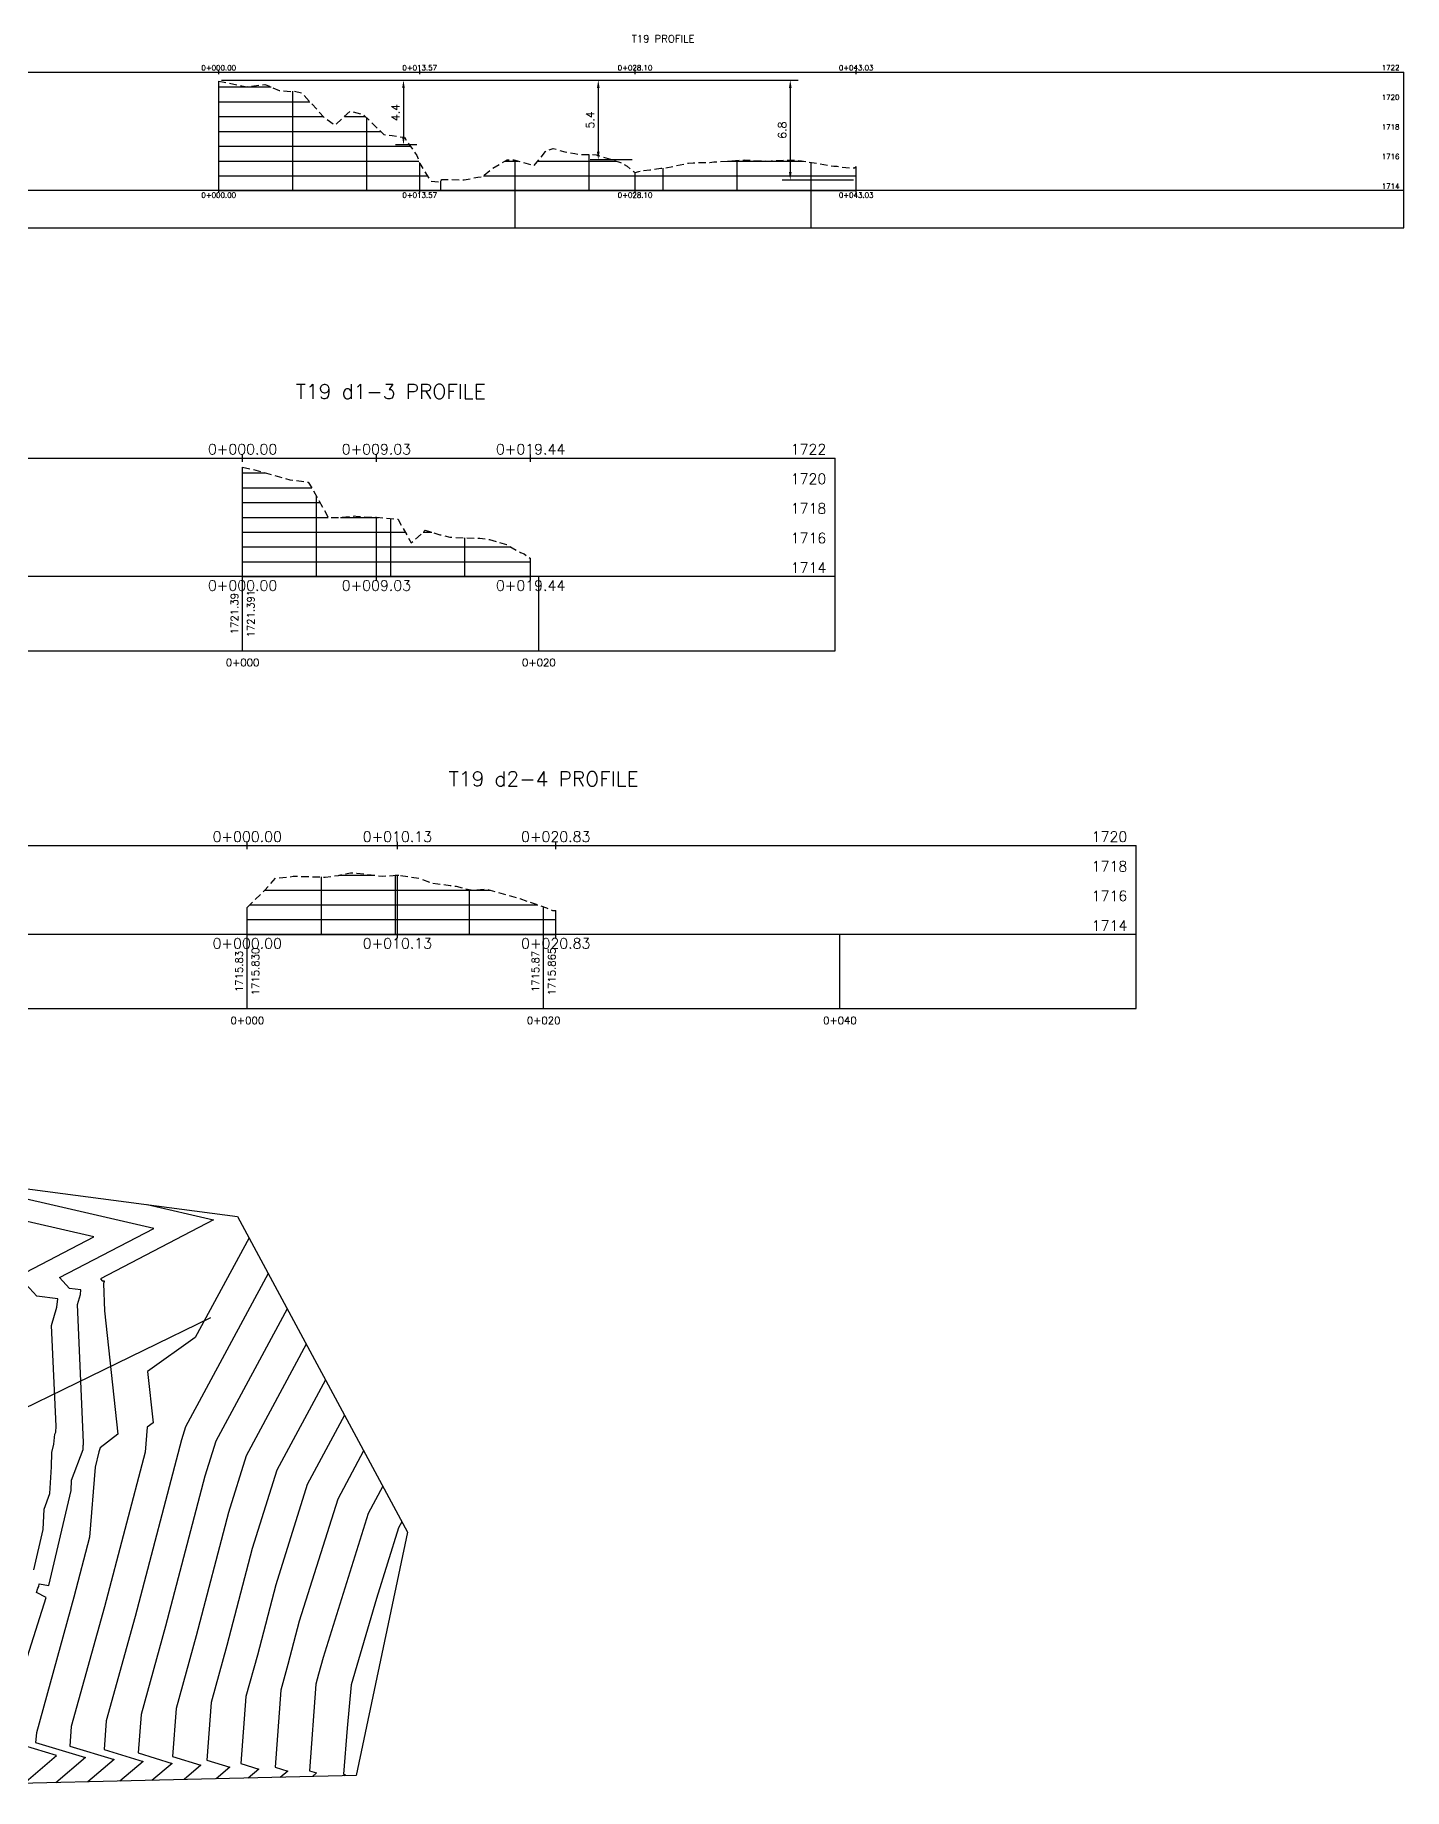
# Model space of a CAD drawing. Header units: metres. Extents: x 419533 to 423558, y 4805342 to 4807578.
# Drawn here: x 423465.1 to 423557.5, y 4807381 to 4807499.4 of the extents above; entities that cross this region are included whole.
import ezdxf

# ---------------------------------------------------------------- set-up
doc = ezdxf.new("R2010")
doc.units = ezdxf.units.M
doc.linetypes.add('DASHED', pattern=[0.75, 0.5, -0.25])
for name, color, linetype in [('C-ROAD-PROF', 1, 'DASHED'), ('C-ROAD-PROF-GRID-GEOM', 5, 'Continuous'), ('C-ROAD-PROF-GRID-MAJR', 8, 'Continuous'), ('C-ROAD-PROF-GRID-MINR', 8, 'Continuous'), ('C-ROAD-PROF-TEXT', 11, 'Continuous'), ('C-ROAD-PROF-TICK', 7, 'Continuous'), ('C-ROAD-PROF-TITL', 11, 'Continuous'), ('C-ROAD-PROF-TTLB', 5, 'Continuous'), ('C-TINN-BNDY', 110, 'Continuous'), ('C-TOPO-MAJR', 9, 'Continuous'), ('C-TOPO-MINR', 8, 'Continuous')]:
    doc.layers.add(name, color=color, linetype=linetype)
doc.styles.get("Standard").update_dxf_attribs({"font": 'simplex.shx'})
doc.dimstyles.new('TFO75', dxfattribs={"dimscale": 3, "dimtxt": 0.18, "dimasz": 0.18, "dimexe": 0.18, "dimexo": 0.0625, "dimgap": 0.09, "dimtad": 1, "dimdec": 1, "dimzin": 0, "dimdsep": 46, "dimtxsty": 'Standard', "dimcen": 0.09, "dimse1": 1, "dimse2": 1, "dimclrd": 3, "dimclre": 3, "dimclrt": 1, "dimadec": 4, "dimazin": 0, "dimtfac": 1, "dimtdec": 1, "dimtmove": 0, "dimatfit": 3, "dimfxl": 1, "dimtolj": 1, "dimtzin": 0, "dimarcsym": 0})

# ---------------------------------------------------------------- blocks, each defined once
blk = doc.blocks.new('tower_bases_layout_1')
at = {"flags": 128}
blk.add_lwpolyline([(423476.98, 4807412.83), (423449.83, 4807399.59)], dxfattribs=at)
blk = doc.blocks.new('*D21')
at = {"color": 3, "lineweight": -2, "transparency": 16777216}
for p, q in [((423477.73, 4807496.36), (423490.55, 4807496.36)), ((423490.01, 4807495.82), (423490.01, 4807492.53)), ((423490.92, 4807491.99), (423489.47, 4807491.99))]:
    blk.add_line(p, q, dxfattribs=at)
at = {"color": 3, "transparency": 16777216}
for points in [[(423489.92, 4807495.82), (423490.1, 4807495.82), (423490.01, 4807496.36)], [(423489.92, 4807492.53), (423490.1, 4807492.53), (423490.01, 4807491.99)]]:
    blk.add_solid(points, dxfattribs=at)
at = {"layer": 'Defpoints', "color": 0, "transparency": 16777216}
for p in [(423477.54, 4807496.36), (423490.01, 4807491.99), (423491.11, 4807491.99)]:
    blk.add_point(p, dxfattribs=at)
at = {"color": 1, "transparency": 16777216, "insert": (423489.47, 4807494.17), "char_height": 0.54, "attachment_point": 5, "rotation": 90}
blk.add_mtext('\\A1;4.4', dxfattribs=at)
blk = doc.blocks.new('*D22')
at = {"color": 3, "lineweight": -2, "transparency": 16777216}
for p, q in [((423477.73, 4807496.36), (423503.7, 4807496.36)), ((423503.16, 4807495.82), (423503.16, 4807491.52)), ((423505.45, 4807490.98), (423502.62, 4807490.98))]:
    blk.add_line(p, q, dxfattribs=at)
at = {"color": 3, "transparency": 16777216}
for points in [[(423503.07, 4807495.82), (423503.25, 4807495.82), (423503.16, 4807496.36)], [(423503.07, 4807491.52), (423503.25, 4807491.52), (423503.16, 4807490.98)]]:
    blk.add_solid(points, dxfattribs=at)
at = {"layer": 'Defpoints', "color": 0, "transparency": 16777216}
for p in [(423477.54, 4807496.36), (423503.16, 4807490.98), (423505.64, 4807490.98)]:
    blk.add_point(p, dxfattribs=at)
at = {"color": 1, "transparency": 16777216, "insert": (423502.62, 4807493.67), "char_height": 0.54, "attachment_point": 5, "rotation": 90}
blk.add_mtext('\\A1;5.4', dxfattribs=at)
blk = doc.blocks.new('*D23')
at = {"color": 3, "lineweight": -2, "transparency": 16777216}
for p, q in [((423477.73, 4807496.36), (423516.66, 4807496.36)), ((423516.12, 4807495.82), (423516.12, 4807490.15)), ((423520.38, 4807489.61), (423515.58, 4807489.61))]:
    blk.add_line(p, q, dxfattribs=at)
at = {"color": 3, "transparency": 16777216}
for points in [[(423516.03, 4807495.82), (423516.21, 4807495.82), (423516.12, 4807496.36)], [(423516.03, 4807490.15), (423516.21, 4807490.15), (423516.12, 4807489.61)]]:
    blk.add_solid(points, dxfattribs=at)
at = {"layer": 'Defpoints', "color": 0, "transparency": 16777216}
for p in [(423477.54, 4807496.36), (423516.12, 4807489.61), (423520.57, 4807489.61)]:
    blk.add_point(p, dxfattribs=at)
at = {"color": 1, "transparency": 16777216, "insert": (423515.58, 4807492.98), "char_height": 0.54, "attachment_point": 5, "rotation": 90}
blk.add_mtext('\\A1;6.8', dxfattribs=at)
blk = doc.blocks.new('leg_extensions_profiles_1')
at = {"layer": 'C-ROAD-PROF', "color": 1, "linetype": 'DASHED', "lineweight": -3, "flags": 128}
blk.add_lwpolyline([(423477.54, 4807496.29), (423479.09, 4807495.98), (423479.43, 4807495.9), (423479.52, 4807495.93), (423480.31, 4807496.03), (423480.66, 4807496.06), (423480.73, 4807496.04), (423481.62, 4807495.66), (423482.42, 4807495.6), (423482.63, 4807495.62), (423483.15, 4807495.49), (423484.63, 4807493.87), (423485.39, 4807493.32), (423485.88, 4807493.78), (423486.43, 4807494.27), (423487.3, 4807494.02), (423488.69, 4807492.69), (423489.25, 4807492.62), (423490.07, 4807492.5), (423490.91, 4807491.28), (423491.11, 4807490.73), (423491.86, 4807489.55), (423492.51, 4807489.49), (423492.59, 4807489.65), (423494.11, 4807489.63), (423495.03, 4807489.81), (423495.34, 4807489.84), (423495.92, 4807490.33), (423497, 4807490.99), (423497.45, 4807490.98), (423498.84, 4807490.59), (423499.6, 4807491.55), (423500.12, 4807491.75), (423500.9, 4807491.51), (423501.57, 4807491.41), (423501.88, 4807491.35), (423502.69, 4807491.34), (423503.01, 4807491.31), (423503.25, 4807491.25), (423504.67, 4807490.8), (423505.11, 4807490.56), (423505.49, 4807490.23), (423505.64, 4807490.13), (423505.89, 4807490.19), (423506.11, 4807490.25), (423506.63, 4807490.3), (423507.39, 4807490.41), (423507.66, 4807490.42), (423508.96, 4807490.7), (423509.24, 4807490.76), (423509.56, 4807490.78), (423510.69, 4807490.81), (423510.96, 4807490.84), (423513.02, 4807490.97), (423513.17, 4807490.96), (423514.49, 4807490.9), (423514.83, 4807490.91), (423515.06, 4807490.94), (423515.89, 4807490.96), (423516.24, 4807490.96), (423516.87, 4807490.92), (423519.07, 4807490.55), (423519.29, 4807490.56), (423519.51, 4807490.48), (423520.45, 4807490.43), (423520.57, 4807490.52)], dxfattribs=at)
at = {"layer": 'C-ROAD-PROF-GRID-GEOM', "color": 5, "linetype": 'Continuous', "lineweight": -3}
for p, q in [((423477.54, 4807488.9), (423477.54, 4807496.29)), ((423491.11, 4807488.9), (423491.11, 4807490.73)), ((423520.57, 4807488.9), (423520.57, 4807490.52)), ((423505.64, 4807488.9), (423505.64, 4807490.13))]:
    blk.add_line(p, q, dxfattribs=at)
at = {"layer": 'C-ROAD-PROF-GRID-MAJR', "color": 8, "linetype": 'Continuous', "lineweight": -3}
for p, q in [((423477.54, 4807488.9), (423477.54, 4807496.29)), ((423477.54, 4807494.9), (423483.69, 4807494.9)), ((423477.54, 4807492.9), (423488.47, 4807492.9)), ((423477.54, 4807490.9), (423491.05, 4807490.9)), ((423496.86, 4807490.9), (423497.73, 4807490.9)), ((423497.54, 4807488.9), (423497.54, 4807490.95)), ((423499.08, 4807490.9), (423504.35, 4807490.9)), ((423511.89, 4807490.9), (423517.02, 4807490.9)), ((423517.54, 4807488.9), (423517.54, 4807490.81)), ((423477.54, 4807488.9), (423520.57, 4807488.9))]:
    blk.add_line(p, q, dxfattribs=at)
at = {"layer": 'C-ROAD-PROF-GRID-MINR', "color": 8, "linetype": 'Continuous', "lineweight": -3}
for p, q in [((423477.54, 4807495.9), (423481.07, 4807495.9)), ((423482.54, 4807488.9), (423482.54, 4807495.61)), ((423477.54, 4807493.9), (423484.6, 4807493.9)), ((423486.02, 4807493.9), (423487.43, 4807493.9)), ((423487.54, 4807488.9), (423487.54, 4807493.79)), ((423477.54, 4807491.9), (423490.49, 4807491.9)), ((423502.54, 4807488.9), (423502.54, 4807491.34)), ((423507.54, 4807488.9), (423507.54, 4807490.41)), ((423512.54, 4807488.9), (423512.54, 4807490.94)), ((423477.54, 4807489.9), (423491.64, 4807489.9)), ((423492.54, 4807488.9), (423492.54, 4807489.56)), ((423495.41, 4807489.9), (423520.57, 4807489.9))]:
    blk.add_line(p, q, dxfattribs=at)
at = {"layer": 'C-ROAD-PROF-TEXT', "color": 11, "linetype": 'Continuous', "lineweight": -3}
for p, q in [((423477.54, 4807496.77), (423477.54, 4807497.02)), ((423491.11, 4807496.77), (423491.11, 4807497.02)), ((423505.64, 4807496.77), (423505.64, 4807497.02)), ((423520.57, 4807496.77), (423520.57, 4807497.02)), ((423477.54, 4807488.77), (423477.54, 4807489.02)), ((423491.11, 4807488.77), (423491.11, 4807489.02)), ((423505.64, 4807488.77), (423505.64, 4807489.02)), ((423520.57, 4807488.77), (423520.57, 4807489.02))]:
    blk.add_line(p, q, dxfattribs=at)
at = {"layer": 'C-ROAD-PROF-TICK', "color": 7, "linetype": 'Continuous', "lineweight": -3}
for p, q in [((423497.54, 4807486.4), (423497.54, 4807488.9)), ((423517.54, 4807486.4), (423517.54, 4807488.9))]:
    blk.add_line(p, q, dxfattribs=at)
at = {"layer": 'C-ROAD-PROF-TTLB', "color": 5, "linetype": 'Continuous', "lineweight": -3}
for p in [(423457.54, 4807496.9), (423557.54, 4807488.9)]:
    blk.add_line(p, (423557.54, 4807496.9), dxfattribs=at)
blk.add_3dface([(423457.54, 4807486.4), (423557.54, 4807486.4), (423557.54, 4807488.9), (423457.54, 4807488.9)], dxfattribs=at)
at = {"layer": 'C-TINN-BNDY', "color": 110, "linetype": 'Continuous', "lineweight": -3, "flags": 128}
blk.add_lwpolyline([(423220.11, 4807493.81), (423287.48, 4807472.54), (423346.75, 4807452.11), (423354.48, 4807447.33), (423385.79, 4807433.17), (423392.34, 4807431.05), (423478.81, 4807419.66), (423490.29, 4807398.36), (423486.82, 4807381.94), (423448.83, 4807381.03), (423447.64, 4807381.11), (423434.41, 4807383.11), (423371.51, 4807410.31), (423322.65, 4807423.99), (423315.63, 4807426.11), (423282.37, 4807436.11), (423260.76, 4807442.21), (423234.18, 4807452.05), (423222.3, 4807455.79)], dxfattribs=at)
at = {"layer": 'C-TOPO-MAJR', "color": 9, "linetype": 'Continuous', "lineweight": -3, "flags": 128}
for points, elevation in [([(423464.38, 4807381.4), (423466.58, 4807383.28), (423462.87, 4807384.41)], 1710), ([(423462.94, 4807384.65), (423465.89, 4807393.96), (423465.25, 4807394.3), (423465.33, 4807394.58), (423465.39, 4807394.69), (423465.43, 4807394.87), (423466.08, 4807394.77), (423467.57, 4807401.17), (423467.6, 4807401.88), (423468.38, 4807403.94), (423468.39, 4807404.13), (423468.39, 4807404.22), (423468.41, 4807404.28), (423468.41, 4807404.35), (423468.42, 4807404.37), (423468.42, 4807404.41), (423468.01, 4807413.73), (423468.21, 4807414.41), (423468.24, 4807414.71), (423467.47, 4807414.81), (423466.79, 4807415.56), (423473.15, 4807418.86), (423457.44, 4807422.48)], 1710), ([(423483.45, 4807411.04), (423479.4, 4807403.52), (423478.2, 4807399.69), (423476.02, 4807391.37), (423474.66, 4807386.46), (423474.42, 4807383.22), (423476.34, 4807382.63), (423475.2, 4807381.66)], 1705), ([(423489.9, 4807399.07), (423489.68, 4807398.65), (423488.19, 4807393.89), (423486.47, 4807388.07), (423486.2, 4807385.14), (423485.97, 4807382.02), (423486.1, 4807381.98), (423486.02, 4807381.92)], 1700)]:
    blk.add_lwpolyline(points, dxfattribs=dict(at, elevation=elevation))
at = {"layer": 'C-TOPO-MINR', "color": 8, "linetype": 'Continuous', "lineweight": -3, "flags": 128}
for points, elevation in [([(423465.05, 4807395.83), (423465.69, 4807398.55), (423465.75, 4807399.91), (423466.15, 4807400.98), (423466.25, 4807402.77), (423466.28, 4807403.73), (423466.4, 4807404.29), (423466.47, 4807404.97), (423466.55, 4807405.12), (423466.56, 4807405.52), (423466.26, 4807412.32), (423466.62, 4807413.55), (423466.67, 4807414.11), (423465.27, 4807414.28), (423464.03, 4807415.65), (423469.11, 4807418.29), (423442.18, 4807424.49)], 1711), ([(423472.71, 4807420.47), (423477.19, 4807419.43), (423469.55, 4807415.46), (423469.67, 4807415.33), (423469.8, 4807415.32), (423469.8, 4807415.27), (423469.76, 4807415.15), (423469.84, 4807413.31), (423470.74, 4807404.97), (423469.54, 4807404.06), (423469.46, 4807403.85), (423469.45, 4807403.78), (423469.21, 4807402.75), (423468.82, 4807398.02), (423467.76, 4807393.97), (423465.23, 4807384.83), (423465.18, 4807384.17), (423468.54, 4807383.15), (423466.54, 4807381.45)], 1709), ([(423479.59, 4807418.22), (423475.96, 4807411.49), (423472.74, 4807409.21), (423473.11, 4807405.75), (423472.7, 4807405.44), (423472.57, 4807403.77), (423469.82, 4807393.32), (423467.59, 4807385.24), (423467.49, 4807383.93), (423470.49, 4807383.02), (423468.7, 4807381.51)], 1708), ([(423480.88, 4807415.83), (423475.3, 4807405.47), (423475.02, 4807404.59), (423471.89, 4807392.67), (423469.95, 4807385.64), (423469.8, 4807383.7), (423472.44, 4807382.89), (423470.87, 4807381.56)], 1707), ([(423482.17, 4807413.44), (423477.35, 4807404.5), (423476.61, 4807402.14), (423473.95, 4807392.02), (423472.3, 4807386.05), (423472.11, 4807383.46), (423474.39, 4807382.76), (423473.03, 4807381.61)], 1706), ([(423484.74, 4807408.65), (423481.46, 4807402.55), (423479.8, 4807397.25), (423478.08, 4807390.72), (423477.02, 4807386.87), (423476.73, 4807382.98), (423478.29, 4807382.5), (423477.36, 4807381.71)], 1704), ([(423486.03, 4807406.25), (423483.51, 4807401.57), (423481.39, 4807394.8), (423480.15, 4807390.07), (423479.38, 4807387.28), (423479.04, 4807382.74), (423480.25, 4807382.37), (423479.53, 4807381.76)], 1703), ([(423487.32, 4807403.86), (423485.57, 4807400.6), (423482.98, 4807392.35), (423482.21, 4807389.42), (423481.73, 4807387.69), (423481.35, 4807382.5), (423482.2, 4807382.24), (423481.69, 4807381.81)], 1702), ([(423488.61, 4807401.47), (423487.62, 4807399.62), (423484.58, 4807389.9), (423484.28, 4807388.77), (423484.09, 4807388.1), (423483.66, 4807382.26), (423484.15, 4807382.11), (423483.86, 4807381.87)], 1701)]:
    blk.add_lwpolyline(points, dxfattribs=dict(at, elevation=elevation))
at = {"layer": 'C-ROAD-PROF-TEXT', "color": 11, "linetype": 'Continuous', "lineweight": -3, "char_height": 0.35}
for s, insert, attachment_point in [('0+000.00', (423477.54, 4807497.02), 8), ('0+013.57', (423491.11, 4807497.02), 8), ('0+028.10', (423505.64, 4807497.02), 8), ('0+043.03', (423520.57, 4807497.02), 8), ('{\\C256;1722}', (423556.04, 4807497.2), 4), ('{\\C256;1720}', (423556.04, 4807495.2), 4), ('{\\C256;1718}', (423556.04, 4807493.2), 4), ('{\\C256;1716}', (423556.04, 4807491.2), 4), ('{\\C256;1714}', (423556.04, 4807489.2), 4), ('0+000.00', (423477.54, 4807488.77), 2), ('0+013.57', (423491.11, 4807488.77), 2), ('0+028.10', (423505.64, 4807488.77), 2), ('0+043.03', (423520.57, 4807488.77), 2)]:
    blk.add_mtext(s, dxfattribs=dict(at, insert=insert, attachment_point=attachment_point))
at = {"layer": 'C-ROAD-PROF-TITL', "color": 11, "linetype": 'Continuous', "lineweight": -3, "insert": (423507.54, 4807498.9), "char_height": 0.5, "attachment_point": 8}
blk.add_mtext('T19 PROFILE', dxfattribs=at)
for base, p1, p2, picture, middle in [((423490.01, 4807491.99), (423477.54, 4807496.36), (423491.11, 4807491.99), '*D21', (423489.47, 4807494.17)), ((423503.16, 4807490.98), (423477.54, 4807496.36), (423505.64, 4807490.98), '*D22', (423502.62, 4807493.67)), ((423516.1167, 4807489.6091), (423477.5401, 4807496.3601), (423520.5652, 4807489.6091), '*D23', (423515.5767, 4807492.9846))]:
    dim = blk.add_linear_dim(base=base, p1=p1, p2=p2, angle=90, dimstyle='TFO75')
    dim.commit()
    dim.dimension.update_dxf_attribs({"geometry": picture, "text_midpoint": middle})

msp = doc.modelspace()

# ---------------------------------------------------------------- linework, layer by layer
at = {"layer": 'C-ROAD-PROF', "color": 1, "linetype": 'DASHED', "lineweight": -3, "flags": 128}
for points in [[(423479.15, 4807470.24), (423479.89, 4807470.07), (423482.33, 4807469.39), (423482.34, 4807469.39), (423482.34, 4807469.39), (423483.58, 4807469.23), (423483.92, 4807468.69), (423484.94, 4807466.83), (423485.64, 4807466.83), (423486.7, 4807466.95), (423486.9, 4807466.91), (423488.18, 4807466.86), (423488.18, 4807466.86), (423489.65, 4807466.72), (423489.67, 4807466.65), (423490.54, 4807465.13), (423491.48, 4807465.98), (423492.47, 4807465.68), (423493.15, 4807465.52), (423494.13, 4807465.47), (423495.17, 4807465.44), (423495.82, 4807465.35), (423496.35, 4807465.19), (423496.97, 4807465.02), (423497.92, 4807464.47), (423498.16, 4807464.38), (423498.35, 4807464.24), (423498.59, 4807464.08)], [(423479.47, 4807440.53), (423480.66, 4807441.68), (423481.38, 4807442.51), (423482.18, 4807442.56), (423482.56, 4807442.64), (423484.42, 4807442.58), (423484.72, 4807442.57), (423485.62, 4807442.69), (423486.44, 4807442.86), (423486.87, 4807442.84), (423488.61, 4807442.63), (423489.6, 4807442.71), (423489.6, 4807442.71), (423489.6, 4807442.71), (423489.61, 4807442.71), (423491.08, 4807442.49), (423491.8, 4807442.22), (423491.96, 4807442.18), (423492.33, 4807442.12), (423493.17, 4807442.01), (423493.57, 4807441.96), (423494.18, 4807441.78), (423494.7, 4807441.7), (423495.57, 4807441.76), (423495.61, 4807441.76), (423495.7, 4807441.74), (423497.87, 4807441.12), (423498.96, 4807440.74), (423499.67, 4807440.49), (423500.06, 4807440.32), (423500.29, 4807440.31)]]:
    msp.add_lwpolyline(points, dxfattribs=at)
at = {"layer": 'C-ROAD-PROF-GRID-GEOM', "color": 5, "linetype": 'Continuous', "lineweight": -3}
for p, q in [((423479.15, 4807462.85), (423479.15, 4807470.24)), ((423488.18, 4807462.85), (423488.18, 4807466.86)), ((423498.59, 4807462.85), (423498.59, 4807464.08)), ((423489.6, 4807438.7), (423489.6, 4807442.71)), ((423479.47, 4807438.7), (423479.47, 4807440.53)), ((423500.29, 4807438.7), (423500.29, 4807440.31))]:
    msp.add_line(p, q, dxfattribs=at)
at = {"layer": 'C-ROAD-PROF-GRID-MAJR', "color": 8, "linetype": 'Continuous', "lineweight": -3}
for p, q in [((423479.15, 4807462.85), (423479.15, 4807470.24)), ((423479.15, 4807468.85), (423483.82, 4807468.85)), ((423479.15, 4807466.85), (423484.93, 4807466.85)), ((423485.77, 4807466.85), (423488.32, 4807466.85)), ((423479.15, 4807464.85), (423497.27, 4807464.85)), ((423479.15, 4807462.85), (423498.59, 4807462.85)), ((423485.64, 4807442.7), (423488.06, 4807442.7)), ((423489.44, 4807442.7), (423489.69, 4807442.7)), ((423479.47, 4807438.7), (423479.47, 4807440.53)), ((423479.64, 4807440.7), (423499.08, 4807440.7)), ((423499.47, 4807438.7), (423499.47, 4807440.56)), ((423479.47, 4807438.7), (423500.29, 4807438.7))]:
    msp.add_line(p, q, dxfattribs=at)
at = {"layer": 'C-ROAD-PROF-GRID-MINR', "color": 8, "linetype": 'Continuous', "lineweight": -3}
for p, q in [((423479.15, 4807469.85), (423480.7, 4807469.85)), ((423479.15, 4807467.85), (423484.38, 4807467.85)), ((423484.15, 4807462.85), (423484.15, 4807468.27)), ((423489.15, 4807462.85), (423489.15, 4807466.77)), ((423479.15, 4807465.85), (423490.13, 4807465.85)), ((423491.33, 4807465.85), (423491.93, 4807465.85)), ((423494.15, 4807462.85), (423494.15, 4807465.47)), ((423479.15, 4807463.85), (423498.59, 4807463.85)), ((423480.67, 4807441.7), (423495.85, 4807441.7)), ((423484.47, 4807438.7), (423484.47, 4807442.58)), ((423489.47, 4807438.7), (423489.47, 4807442.7)), ((423494.47, 4807438.7), (423494.47, 4807441.73)), ((423479.47, 4807439.7), (423500.29, 4807439.7))]:
    msp.add_line(p, q, dxfattribs=at)
at = {"layer": 'C-ROAD-PROF-TEXT', "color": 11, "linetype": 'Continuous', "lineweight": -3}
for p, q in [((423479.15, 4807470.6), (423479.15, 4807471.1)), ((423488.18, 4807470.6), (423488.18, 4807471.1)), ((423498.59, 4807470.6), (423498.59, 4807471.1)), ((423479.15, 4807462.6), (423479.15, 4807463.1)), ((423488.18, 4807462.6), (423488.18, 4807463.1)), ((423498.59, 4807462.6), (423498.59, 4807463.1)), ((423479.47, 4807444.45), (423479.47, 4807444.95)), ((423489.6, 4807444.45), (423489.6, 4807444.95)), ((423500.29, 4807444.45), (423500.29, 4807444.95)), ((423479.47, 4807438.45), (423479.47, 4807438.95)), ((423489.6, 4807438.45), (423489.6, 4807438.95)), ((423500.29, 4807438.45), (423500.29, 4807438.95))]:
    msp.add_line(p, q, dxfattribs=at)
at = {"layer": 'C-ROAD-PROF-TICK', "color": 7, "linetype": 'Continuous', "lineweight": -3}
for p, q in [((423479.15, 4807457.85), (423479.15, 4807462.85)), ((423499.15, 4807457.85), (423499.15, 4807462.85)), ((423479.47, 4807433.7), (423479.47, 4807438.7)), ((423499.47, 4807433.7), (423499.47, 4807438.7)), ((423519.47, 4807433.7), (423519.47, 4807438.7))]:
    msp.add_line(p, q, dxfattribs=at)
at = {"layer": 'C-ROAD-PROF-TTLB', "color": 5, "linetype": 'Continuous', "lineweight": -3}
for p, q in [((423459.15, 4807470.85), (423519.15, 4807470.85)), ((423519.15, 4807462.85), (423519.15, 4807470.85)), ((423459.47, 4807444.7), (423539.47, 4807444.7)), ((423539.47, 4807438.7), (423539.47, 4807444.7))]:
    msp.add_line(p, q, dxfattribs=at)
for points in [[(423459.15, 4807457.85), (423519.15, 4807457.85), (423519.15, 4807462.85), (423459.15, 4807462.85)], [(423459.47, 4807433.7), (423539.47, 4807433.7), (423539.47, 4807438.7), (423459.47, 4807438.7)]]:
    msp.add_3dface(points, dxfattribs=at)
at = {"layer": 'C-TOPO-MAJR', "color": 9, "linetype": 'Continuous', "lineweight": -3, "flags": 128}
for points, elevation in [([(423462.94, 4807384.65), (423465.89, 4807393.96), (423465.25, 4807394.3), (423465.33, 4807394.58), (423465.39, 4807394.69), (423465.43, 4807394.87), (423466.08, 4807394.77), (423467.57, 4807401.17), (423467.6, 4807401.88), (423468.38, 4807403.94), (423468.39, 4807404.13), (423468.39, 4807404.22), (423468.41, 4807404.28), (423468.41, 4807404.35), (423468.42, 4807404.37), (423468.42, 4807404.41), (423468.01, 4807413.73), (423468.21, 4807414.41), (423468.24, 4807414.71), (423467.47, 4807414.81), (423466.79, 4807415.56), (423473.15, 4807418.86), (423457.44, 4807422.48)], 1710), ([(423483.45, 4807411.04), (423479.4, 4807403.52), (423478.2, 4807399.69), (423476.02, 4807391.37), (423474.66, 4807386.46), (423474.42, 4807383.22), (423476.34, 4807382.63), (423475.2, 4807381.66)], 1705), ([(423489.9, 4807399.07), (423489.68, 4807398.65), (423488.19, 4807393.89), (423486.47, 4807388.07), (423486.2, 4807385.14), (423485.97, 4807382.02), (423486.1, 4807381.98), (423486.02, 4807381.92)], 1700), ([(423464.38, 4807381.4), (423466.58, 4807383.28), (423462.87, 4807384.41)], 1710)]:
    msp.add_lwpolyline(points, dxfattribs=dict(at, elevation=elevation))
at = {"layer": 'C-TOPO-MINR', "color": 8, "linetype": 'Continuous', "lineweight": -3, "flags": 128}
for points, elevation in [([(423465.05, 4807395.83), (423465.69, 4807398.55), (423465.75, 4807399.91), (423466.15, 4807400.98), (423466.25, 4807402.77), (423466.28, 4807403.73), (423466.4, 4807404.29), (423466.47, 4807404.97), (423466.55, 4807405.12), (423466.56, 4807405.52), (423466.26, 4807412.32), (423466.62, 4807413.55), (423466.67, 4807414.11), (423465.27, 4807414.28), (423464.03, 4807415.65), (423469.11, 4807418.29), (423442.18, 4807424.49)], 1711), ([(423472.71, 4807420.47), (423477.19, 4807419.43), (423469.55, 4807415.46), (423469.67, 4807415.33), (423469.8, 4807415.32), (423469.8, 4807415.27), (423469.76, 4807415.15), (423469.84, 4807413.31), (423470.74, 4807404.97), (423469.54, 4807404.06), (423469.46, 4807403.85), (423469.45, 4807403.78), (423469.21, 4807402.75), (423468.82, 4807398.02), (423467.76, 4807393.97), (423465.23, 4807384.83), (423465.18, 4807384.17), (423468.54, 4807383.15), (423466.54, 4807381.45)], 1709), ([(423479.59, 4807418.22), (423475.96, 4807411.49), (423472.74, 4807409.21), (423473.11, 4807405.75), (423472.7, 4807405.44), (423472.57, 4807403.77), (423469.82, 4807393.32), (423467.59, 4807385.24), (423467.49, 4807383.93), (423470.49, 4807383.02), (423468.7, 4807381.51)], 1708), ([(423480.88, 4807415.83), (423475.3, 4807405.47), (423475.02, 4807404.59), (423471.89, 4807392.67), (423469.95, 4807385.64), (423469.8, 4807383.7), (423472.44, 4807382.89), (423470.87, 4807381.56)], 1707), ([(423482.17, 4807413.44), (423477.35, 4807404.5), (423476.61, 4807402.14), (423473.95, 4807392.02), (423472.3, 4807386.05), (423472.11, 4807383.46), (423474.39, 4807382.76), (423473.03, 4807381.61)], 1706), ([(423484.74, 4807408.65), (423481.46, 4807402.55), (423479.8, 4807397.25), (423478.08, 4807390.72), (423477.02, 4807386.87), (423476.73, 4807382.98), (423478.29, 4807382.5), (423477.36, 4807381.71)], 1704), ([(423486.03, 4807406.25), (423483.51, 4807401.57), (423481.39, 4807394.8), (423480.15, 4807390.07), (423479.38, 4807387.28), (423479.04, 4807382.74), (423480.25, 4807382.37), (423479.53, 4807381.76)], 1703), ([(423487.32, 4807403.86), (423485.57, 4807400.6), (423482.98, 4807392.35), (423482.21, 4807389.42), (423481.73, 4807387.69), (423481.35, 4807382.5), (423482.2, 4807382.24), (423481.69, 4807381.81)], 1702), ([(423488.61, 4807401.47), (423487.62, 4807399.62), (423484.58, 4807389.9), (423484.28, 4807388.77), (423484.09, 4807388.1), (423483.66, 4807382.26), (423484.15, 4807382.11), (423483.86, 4807381.87)], 1701)]:
    msp.add_lwpolyline(points, dxfattribs=dict(at, elevation=elevation))

# ---------------------------------------------------------------- block references
for name in ['leg_extensions_profiles_1', 'tower_bases_layout_1']:
    msp.add_blockref(name, (0, 0))

# ---------------------------------------------------------------- texts
at = {"layer": 'C-ROAD-PROF-TEXT', "color": 11, "linetype": 'Continuous', "lineweight": -3}
for s, insert, char_height, attachment_point in [('0+000.00', (423479.15, 4807471.1), 0.7, 8), ('0+009.03', (423488.18, 4807471.1), 0.7, 8), ('0+019.44', (423498.59, 4807471.1), 0.7, 8), ('{\\C256;1722}', (423516.15, 4807471.45), 0.7, 4), ('{\\C256;1720}', (423516.15, 4807469.45), 0.7, 4), ('{\\C256;1718}', (423516.15, 4807467.45), 0.7, 4), ('{\\C256;1716}', (423516.15, 4807465.45), 0.7, 4), ('{\\C256;1714}', (423516.15, 4807463.45), 0.7, 4), ('0+000.00', (423479.15, 4807462.6), 0.7, 2), ('0+009.03', (423488.18, 4807462.6), 0.7, 2), ('0+019.44', (423498.59, 4807462.6), 0.7, 2), ('0+000', (423479.15, 4807457.3), 0.5, 2), ('0+020', (423499.15, 4807457.3), 0.5, 2), ('0+000.00', (423479.47, 4807444.95), 0.7, 8), ('0+010.13', (423489.6, 4807444.95), 0.7, 8), ('0+020.83', (423500.29, 4807444.95), 0.7, 8), ('{\\C256;1720}', (423536.47, 4807445.3), 0.7, 4), ('{\\C256;1718}', (423536.47, 4807443.3), 0.7, 4), ('{\\C256;1716}', (423536.47, 4807441.3), 0.7, 4), ('{\\C256;1714}', (423536.47, 4807439.3), 0.7, 4), ('0+000.00', (423479.47, 4807438.45), 0.7, 2), ('0+010.13', (423489.6, 4807438.45), 0.7, 2), ('0+020.83', (423500.29, 4807438.45), 0.7, 2), ('0+000', (423479.47, 4807433.15), 0.5, 2), ('0+020', (423499.47, 4807433.15), 0.5, 2), ('0+040', (423519.47, 4807433.15), 0.5, 2)]:
    msp.add_mtext(s, dxfattribs=dict(at, insert=insert, char_height=char_height, attachment_point=attachment_point))
at = {"layer": 'C-ROAD-PROF-TEXT', "color": 11, "linetype": 'Continuous', "lineweight": -3, "char_height": 0.5, "rotation": 90}
for s, insert, attachment_point in [('1721.39', (423478.85, 4807460.35), 8), ('1721.391', (423479.45, 4807460.35), 2), ('1715.83', (423479.17, 4807436.2), 8), ('1715.830', (423479.77, 4807436.2), 2), ('1715.87', (423499.17, 4807436.2), 8), ('1715.865', (423499.77, 4807436.2), 2)]:
    msp.add_mtext(s, dxfattribs=dict(at, insert=insert, attachment_point=attachment_point))
at = {"layer": 'C-ROAD-PROF-TITL', "color": 11, "linetype": 'Continuous', "lineweight": -3, "char_height": 1, "attachment_point": 8}
for s, insert in [('T19 d1-3 PROFILE', (423489.15, 4807474.85)), ('T19 d2-4 PROFILE', (423499.47, 4807448.7))]:
    msp.add_mtext(s, dxfattribs=dict(at, insert=insert))

doc.saveas('drawing.dxf')
